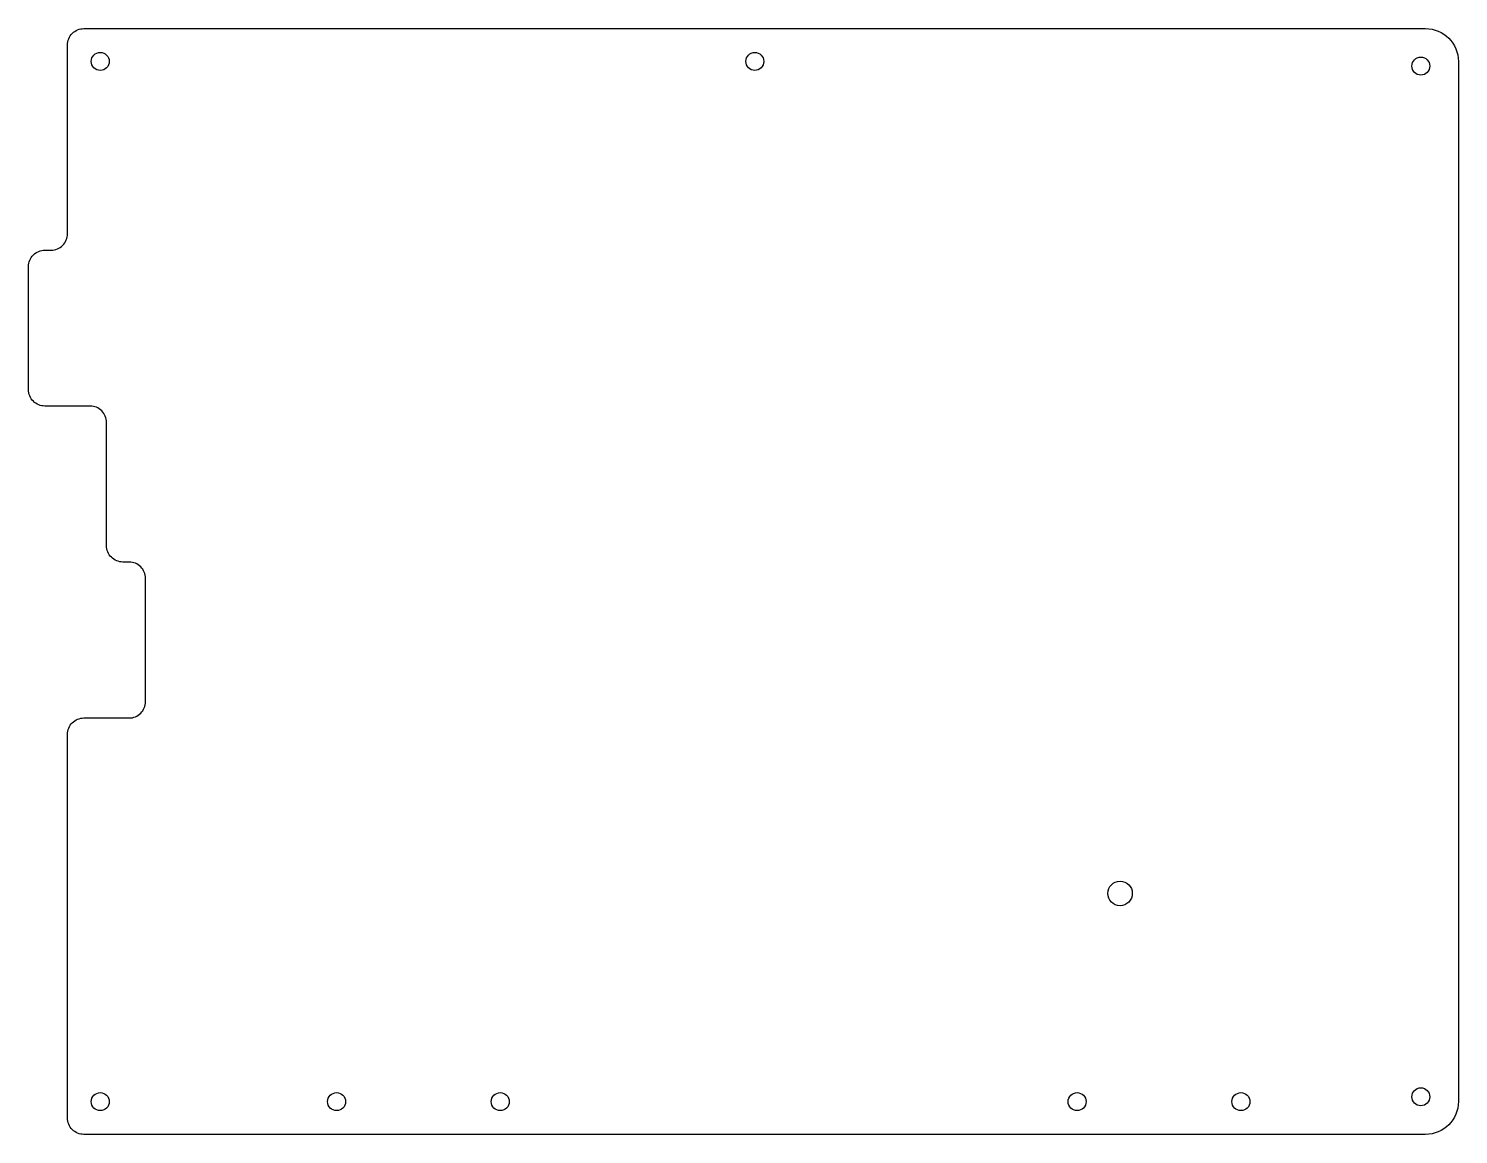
# Model space of a CAD drawing. Header units: millimetres. Extents: x -167 to 8, y -8 to 127.
import ezdxf

# ---------------------------------------------------------------- set-up
doc = ezdxf.new("R2010")
doc.units = ezdxf.units.MM
doc.layers.get('0').update_dxf_attribs({"linetype": 'CONTINUOUS'})

msp = doc.modelspace()

# ---------------------------------------------------------------- linework, layer by layer
msp.add_lwpolyline([(-161.93, 40.86, -0.414214), (-159.93, 42.86), (-154.4, 42.86, 0.414214), (-152.4, 44.86), (-152.4, 59.91, 0.414214), (-154.4, 61.91), (-155.16, 61.91, -0.414214), (-157.16, 63.91), (-157.16, 78.96, 0.414214), (-159.16, 80.96), (-164.69, 80.96, -0.414214), (-166.69, 82.96), (-166.69, 98.01, -0.414214), (-164.69, 100.01), (-163.93, 100.01, 0.414214), (-161.93, 102.01), (-161.93, 125.06, -0.414214), (-159.93, 127.06), (4, 127.06, -0.414214), (8, 123.06), (8, -4, -0.414214), (4, -8), (-159.93, -8, -0.414214), (-161.93, -6)], format="xyb", close=True)
for centre, radius in [((-157.93, 123.06), 1.1), ((-77.96, 123.06), 1.1), ((3.41, 122.48), 1.1), ((-33.34, 21.43), 1.5), ((-157.93, -4), 1.1), ((-129.06, -4), 1.1), ((-109.06, -4), 1.1), ((-38.58, -4), 1.1), ((-18.57, -4), 1.1), ((3.41, -3.41), 1.1)]:
    msp.add_circle(centre, radius)

doc.saveas('drawing.dxf')
